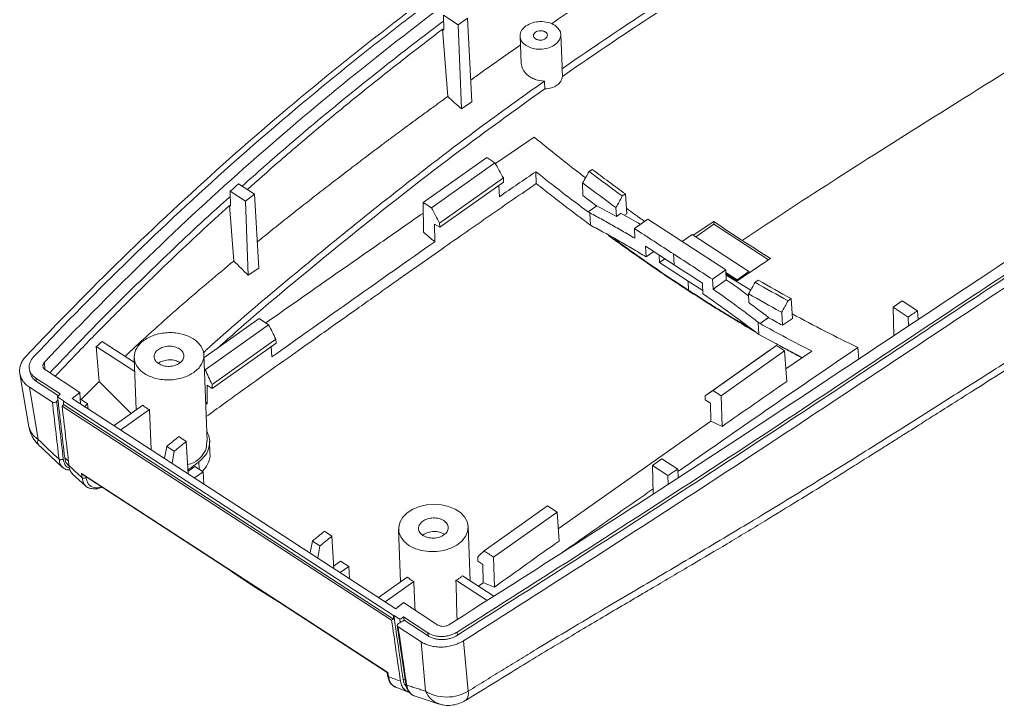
# Model space of a CAD drawing. Header units: inches. Extents: x 319 to 1827, y 1181 to 1488.
# Drawn here: x 653.4 to 706, y 1257.3 to 1294.3 of the extents above; entities that cross this region are included whole.
import ezdxf

# ---------------------------------------------------------------- set-up
doc = ezdxf.new("R2010")
doc.units = ezdxf.units.IN

msp = doc.modelspace()

# ---------------------------------------------------------------- linework, layer by layer
at = {"color": 7, "linetype": 'Continuous', "lineweight": 15}
for p, q in [((676.221, 1293.692), (676.204, 1294.5)), ((676.204, 1294.5), (677.009, 1293.976)), ((677.501, 1294.325), (677.009, 1293.976)), ((677.745, 1289.826), (677.501, 1294.325)), ((676.157, 1293.734), (676.221, 1293.692)), ((676.157, 1293.734), (676.437, 1290.109)), ((677.009, 1293.976), (677.178, 1289.446)), ((680.332, 1293.363), (680.387, 1291.905)), ((682.597, 1291.689), (682.531, 1293.445)), ((682.594, 1291.605), (682.584, 1291.688)), ((682.61, 1291.193), (682.594, 1291.605)), ((681.662, 1290.53), (681.646, 1290.942)), ((677.178, 1289.446), (677.745, 1289.826)), ((679.003, 1286.501), (681.089, 1287.926)), ((675.124, 1284.403), (678.545, 1286.827)), ((678.979, 1286.544), (678.545, 1286.827)), ((675.561, 1284.121), (678.979, 1286.544)), ((679.434, 1285.722), (676, 1283.288)), ((679.434, 1285.722), (679.446, 1285.504)), ((681.183, 1286.061), (681.207, 1285.421)), ((666.044, 1284.848), (665.181, 1285.409)), ((679.446, 1285.504), (676.005, 1283.065)), ((679.221, 1284.713), (679.193, 1285.325)), ((683.713, 1284.77), (683.699, 1285.453)), ((664.752, 1284.196), (664.734, 1285.006)), ((664.734, 1285.006), (665.554, 1284.473)), ((666.044, 1284.848), (665.554, 1284.473)), ((666.261, 1280.863), (666.044, 1284.848)), ((684.457, 1284.212), (683.713, 1284.77)), ((686.003, 1284.866), (685.835, 1284.751)), ((686.003, 1284.866), (686.079, 1283.798)), ((664.687, 1284.238), (664.752, 1284.196)), ((664.687, 1284.238), (664.92, 1281.244)), ((665.554, 1284.473), (665.702, 1280.485)), ((675.13, 1282.795), (675.124, 1284.403)), ((675.561, 1284.121), (675.124, 1284.403)), ((684.463, 1284.217), (684.003, 1283.891)), ((685.497, 1284.124), (685.523, 1283.639)), ((684.095, 1283.84), (684.003, 1283.891)), ((684.095, 1283.84), (684.125, 1283.179)), ((685.774, 1283.817), (685.523, 1283.639)), ((685.954, 1283.712), (686.079, 1283.798)), ((687.207, 1283.499), (686.495, 1282.994)), ((687.207, 1283.499), (691.405, 1280.769)), ((675.733, 1283.241), (675.744, 1282.289)), ((675.733, 1283.241), (676.005, 1283.065)), ((676.005, 1283.065), (676, 1283.288)), ((686.515, 1282.471), (686.495, 1282.994)), ((689.65, 1282.632), (690.758, 1283.377)), ((690.763, 1283.232), (689.789, 1282.542)), ((690.763, 1283.232), (690.758, 1283.377)), ((693.711, 1281.315), (690.763, 1283.232)), ((689.064, 1282.291), (689.595, 1282.668)), ((692.655, 1280.678), (689.595, 1282.668)), ((687.118, 1281.469), (687.091, 1282.041)), ((687.526, 1281.758), (687.118, 1281.469)), ((687.845, 1281.163), (687.826, 1281.563)), ((688.594, 1281.63), (688.621, 1281.046)), ((665.702, 1280.485), (666.261, 1280.863)), ((687.845, 1281.163), (688.13, 1281.366)), ((689.374, 1280.168), (687.845, 1281.163)), ((690.693, 1280.265), (691.405, 1280.769)), ((691.405, 1280.769), (691.434, 1280.241)), ((692.023, 1280.23), (691.413, 1280.627)), ((691.416, 1280.566), (692.025, 1280.179)), ((691.421, 1280.484), (692.75, 1279.683)), ((692.023, 1280.23), (692.655, 1280.678)), ((692.658, 1280.608), (692.655, 1280.678)), ((689.397, 1279.681), (689.374, 1280.168)), ((690.169, 1279.651), (689.374, 1280.168)), ((690.151, 1280.051), (690.177, 1279.479)), ((690.722, 1279.736), (690.693, 1280.265)), ((691.434, 1280.241), (690.722, 1279.736)), ((692.025, 1280.179), (692.023, 1280.23)), ((692.987, 1280.1), (693.155, 1280.215)), ((692.635, 1279.482), (692.645, 1279.008)), ((694.927, 1279.223), (694.76, 1279.108)), ((694.927, 1279.223), (695.004, 1278.155)), ((700.42, 1278.754), (700.912, 1279.103)), ((700.42, 1278.754), (700.452, 1277.223)), ((701.226, 1278.23), (700.42, 1278.754)), ((700.912, 1279.103), (701.734, 1278.568)), ((694.459, 1277.783), (694.421, 1278.481)), ((701.243, 1277.749), (701.226, 1278.23)), ((701.734, 1278.568), (701.76, 1278.093)), ((663.315, 1276.033), (666.294, 1278.145)), ((663.381, 1275.39), (666.799, 1277.813)), ((666.799, 1277.813), (666.294, 1278.145)), ((693.157, 1277.947), (693.188, 1277.286)), ((693.253, 1277.876), (693.157, 1277.947)), ((693.714, 1278.202), (693.253, 1277.875)), ((693.714, 1278.202), (693.714, 1278.192)), ((694.459, 1277.783), (695.004, 1278.155)), ((693.188, 1277.286), (695.528, 1276.043)), ((657.52, 1276.634), (657.666, 1274.762)), ((657.52, 1276.634), (659.591, 1275.287)), ((659.572, 1275.776), (657.827, 1276.911)), ((667.184, 1277.037), (663.75, 1274.603)), ((667.196, 1276.82), (663.754, 1274.38)), ((666.968, 1276.076), (666.942, 1276.64)), ((667.184, 1277.037), (667.196, 1276.82)), ((690.717, 1274.266), (694.135, 1276.689)), ((694.135, 1276.689), (694.571, 1276.407)), ((663.483, 1271.562), (663.31, 1276.186)), ((693.737, 1276.422), (690.303, 1273.987)), ((694.571, 1276.407), (691.151, 1273.982)), ((694.571, 1276.407), (694.689, 1274.753)), ((694.64, 1275.433), (696.044, 1276.398)), ((698.523, 1276.59), (698.567, 1275.97)), ((659.562, 1276.046), (659.668, 1273.221)), ((653.404, 1275.173), (653.887, 1272.311)), ((653.918, 1275.435), (653.947, 1275.259)), ((656.634, 1274.171), (654.779, 1275.377)), ((663.381, 1275.39), (663.338, 1275.418)), ((654.269, 1274.938), (655.58, 1274.086)), ((655.491, 1273.987), (654.298, 1274.762)), ((657.666, 1274.762), (656.704, 1273.788)), ((659.401, 1273.032), (657.666, 1274.762)), ((663.482, 1274.556), (663.754, 1274.38)), ((663.482, 1274.556), (663.494, 1273.578)), ((663.754, 1274.38), (663.75, 1274.603)), ((653.916, 1274.448), (655.156, 1273.642)), ((654.39, 1271.638), (653.916, 1274.448)), ((656.634, 1274.171), (656.228, 1273.839)), ((656.634, 1274.171), (656.678, 1273.546)), ((691.151, 1273.982), (690.717, 1274.266)), ((655.383, 1273.674), (655.455, 1273.754)), ((655.435, 1273.924), (655.759, 1273.713)), ((655.746, 1273.697), (673.516, 1262.142)), ((655.753, 1273.513), (655.746, 1273.697)), ((673.523, 1261.958), (655.753, 1273.513)), ((673.653, 1262.508), (656.228, 1273.839)), ((657.054, 1273.56), (656.659, 1273.817)), ((657.054, 1273.56), (656.899, 1273.403)), ((657.088, 1273.28), (657.054, 1273.56)), ((658.477, 1272.377), (660.022, 1273.472)), ((663.494, 1273.578), (663.404, 1273.659)), ((663.41, 1273.516), (663.494, 1273.578)), ((690.307, 1273.765), (690.303, 1273.987)), ((690.307, 1273.765), (690.578, 1273.588)), ((690.605, 1272.626), (690.578, 1273.588)), ((691.151, 1273.982), (691.212, 1272.338)), ((655.68, 1273.429), (673.417, 1261.895)), ((658.833, 1272.145), (660.378, 1273.241)), ((660.378, 1273.241), (660.48, 1271.074)), ((682.388, 1266.809), (690.605, 1272.626)), ((654.377, 1271.377), (655.674, 1270.147)), ((662.362, 1271.523), (661.955, 1271.788)), ((662.362, 1271.523), (662.457, 1269.789)), ((663.633, 1270.883), (663.616, 1271.547)), ((661.183, 1270.617), (661.308, 1271.262)), ((661.308, 1271.262), (661.717, 1270.996)), ((661.601, 1270.345), (661.717, 1270.996)), ((687.471, 1270.222), (687.961, 1270.597)), ((687.961, 1270.597), (688.824, 1270.036)), ((655.704, 1270.146), (655.687, 1270.161)), ((655.963, 1270.286), (656.057, 1270.2)), ((656.73, 1269.799), (673.212, 1259.081)), ((656.757, 1269.574), (656.73, 1269.799)), ((662.45, 1269.907), (662.827, 1270.174)), ((662.811, 1269.558), (663.272, 1269.885)), ((663.272, 1269.885), (662.827, 1270.174)), ((663.272, 1269.885), (663.307, 1269.236)), ((687.471, 1270.222), (687.502, 1268.691)), ((688.29, 1269.688), (687.471, 1270.222)), ((688.824, 1270.036), (688.85, 1269.569)), ((656.228, 1269.782), (656.942, 1269.136)), ((656.807, 1269.721), (673.18, 1259.075)), ((688.308, 1269.216), (688.29, 1269.688)), ((678.395, 1265.627), (681.814, 1268.051)), ((682.323, 1267.722), (678.9, 1265.296)), ((681.814, 1268.051), (682.323, 1267.722)), ((682.323, 1267.722), (682.434, 1266.161)), ((669.8, 1266.687), (670.207, 1266.422)), ((673.794, 1266.791), (673.9, 1263.967)), ((677.65, 1264.021), (677.541, 1266.932)), ((669.028, 1265.516), (669.153, 1266.16)), ((669.153, 1266.16), (669.562, 1265.895)), ((670.207, 1266.422), (670.302, 1264.688)), ((669.446, 1265.244), (669.562, 1265.895)), ((670.295, 1264.806), (670.672, 1265.073)), ((670.672, 1265.073), (671.117, 1264.784)), ((678.057, 1265.08), (678.053, 1265.303)), ((678.057, 1265.08), (678.327, 1264.903)), ((678.9, 1265.296), (678.96, 1263.678)), ((665.948, 1263.742), (664.798, 1264.525)), ((670.656, 1264.457), (671.117, 1264.784)), ((671.117, 1264.784), (671.153, 1264.134)), ((678.355, 1263.915), (678.327, 1264.903)), ((672.708, 1263.123), (674.254, 1264.218)), ((678.557, 1262.955), (676.883, 1264.043)), ((677.234, 1264.292), (678.927, 1263.191)), ((665.948, 1263.742), (667.088, 1263.036)), ((673.064, 1262.891), (674.61, 1263.987)), ((678.1, 1263.729), (678.355, 1263.915)), ((673.653, 1262.508), (674.059, 1262.84)), ((675.914, 1261.634), (674.059, 1262.84)), ((673.516, 1262.142), (673.523, 1261.958)), ((673.861, 1261.943), (673.536, 1262.154)), ((673.861, 1261.943), (673.886, 1261.77)), ((674.064, 1262.067), (675.375, 1261.214)), ((674.064, 1262.067), (674.089, 1261.887)), ((675.39, 1261.047), (674.089, 1261.893)), ((673.723, 1261.611), (674.177, 1258.472)), ((673.767, 1261.54), (675.007, 1260.733)), ((675.007, 1260.733), (675.25, 1258.073)), ((677.541, 1258.07), (677.291, 1260.79)), ((673.177, 1259.077), (673.199, 1258.922)), ((673.212, 1259.081), (673.244, 1258.854)), ((673.471, 1258.389), (673.497, 1258.365)), ((673.645, 1258.278), (674.334, 1258.019)), ((674.634, 1257.812), (675.976, 1257.376))]:
    msp.add_line(p, q, dxfattribs=at)
at = {"color": 8, "linetype": 'Continuous', "lineweight": 15}
for p, q in [((654.755, 1275.4), (654.733, 1275.799)), ((654.298, 1274.762), (654.269, 1274.938)), ((656.026, 1270.455), (655.82, 1270.645)), ((663.055, 1270.027), (663.043, 1270.427)), ((656.965, 1269.619), (656.968, 1269.588)), ((675.375, 1261.214), (675.39, 1261.047)), ((676.956, 1261.085), (676.941, 1261.252)), ((673.654, 1258.299), (673.52, 1258.365)), ((674.148, 1258.669), (674.034, 1258.709))]:
    msp.add_line(p, q, dxfattribs=at)
at = {"color": 7, "linetype": 'Continuous', "lineweight": 15, "flags": 128}
for points in [[(682.204, 1293.951), (682.393, 1293.785), (682.504, 1293.589), (682.529, 1293.377), (682.464, 1293.168), (682.316, 1292.978), (682.096, 1292.822), (681.823, 1292.713), (681.517, 1292.66), (681.205, 1292.668), (680.911, 1292.735), (680.659, 1292.856)], [(674.351, 1265.928), (674.095, 1266.137), (673.913, 1266.379), (673.812, 1266.643), (673.798, 1266.918), (673.872, 1267.191), (674.03, 1267.448), (674.264, 1267.677), (674.564, 1267.868), (674.915, 1268.013), (675.302, 1268.103), (675.706, 1268.135), (676.108, 1268.108), (676.489, 1268.023), (676.832, 1267.883), (677.12, 1267.695), (677.341, 1267.469), (677.483, 1267.214), (677.541, 1266.942), (677.511, 1266.667), (677.394, 1266.401), (677.197, 1266.156), (676.928, 1265.945), (676.601, 1265.776), (676.23, 1265.658), (675.832, 1265.596), (675.427, 1265.593), (675.033, 1265.65), (674.669, 1265.764), (674.351, 1265.928)]]:
    msp.add_lwpolyline(points, dxfattribs=at)
at = {"color": 7, "linetype": 'Continuous', "lineweight": 15}
for centre, radius, start, end in [((648.482, 1219.079), 73.394, 52.47411, 55.38192), ((646.739, 1217.034), 77.125, 52.47725, 53.47138), ((675.344, 1265.505), 1.687, 229.7394, 244.1937), ((676.995, 1257.949), 0.559, 320.3858, 12.5492)]:
    msp.add_arc(centre, radius, start, end, dxfattribs=at)
for centre, major_axis, ratio, start_param, end_param in [((691.201, 1241.041), (-32.496, 45.245), 0.503366, 5.43446, 5.46087), ((691.201, 1241.041), (-32.496, 45.245), 0.503366, 5.287466, 5.317809), ((700.34, 1034.977), (188.098, 285.441), 0.522805, 1.027657, 1.030373), ((674.948, 1286.044), (-4.6, 158.558), 0.008249, 4.559482, 4.572946), ((674.948, 1286.044), (-7.236, 158.493), 0.008557, 1.710025, 1.719918)]:
    msp.add_ellipse(centre, major_axis=major_axis, ratio=ratio, start_param=start_param, end_param=end_param, dxfattribs=at)
for points, knots in [([(653.73, 1276.11), (655.428, 1277.913), (657.16, 1279.677), (660.694, 1283.122), (662.497, 1284.805), (666.168, 1288.079), (668.038, 1289.672), (671.839, 1292.77), (673.771, 1294.276), (677.671, 1297.217), (679.639, 1298.652), (683.61, 1301.447), (685.612, 1302.806), (689.658, 1305.443), (691.7, 1306.722), (695.84, 1309.183), (697.938, 1310.365), (700.084, 1311.485)], [0, 0, 0, 0, 0.125, 0.125, 0.25, 0.25, 0.375, 0.375, 0.5, 0.5, 0.625, 0.625, 0.75, 0.75, 0.875, 0.875, 1, 1, 1, 1]), ([(700.565, 1311.475), (698.413, 1310.355), (696.311, 1309.173), (692.162, 1306.71), (690.115, 1305.429), (686.063, 1302.791), (684.058, 1301.431), (680.084, 1298.636), (678.114, 1297.201), (675.184, 1294.993), (674.212, 1294.248), (672.277, 1292.737), (671.316, 1291.971), (668.457, 1289.642), (666.584, 1288.048), (662.911, 1284.772), (661.11, 1283.092), (657.575, 1279.647), (655.841, 1277.883), (654.141, 1276.077)], [0, 0, 0, 0, 0.125, 0.125, 0.25, 0.25, 0.375, 0.375, 0.5, 0.5, 0.5625, 0.5625, 0.625, 0.625, 0.75, 0.75, 0.875, 0.875, 1, 1, 1, 1]), ([(654.733, 1275.799), (656.45, 1277.623), (658.204, 1279.407), (661.783, 1282.889), (663.607, 1284.589), (667.329, 1287.899), (669.229, 1289.507), (673.087, 1292.639), (675.046, 1294.161), (679.001, 1297.13), (680.996, 1298.577), (685.021, 1301.393), (687.052, 1302.763), (691.156, 1305.417), (693.228, 1306.703), (697.432, 1309.173), (699.565, 1310.357), (701.75, 1311.474)], [0, 0, 0, 0, 0.125, 0.125, 0.25, 0.25, 0.375, 0.375, 0.5, 0.5, 0.625, 0.625, 0.75, 0.75, 0.875, 0.875, 1, 1, 1, 1]), ([(699.365, 1302.166), (698.644, 1301.761), (697.926, 1301.35), (696.496, 1300.515), (695.784, 1300.091), (693.657, 1298.809), (692.248, 1297.942), (689.451, 1296.183), (688.064, 1295.289), (685.314, 1293.471), (683.95, 1292.547), (682.594, 1291.605)], [0, 0, 0, 0, 0.125, 0.125, 0.25, 0.25, 0.5, 0.5, 0.75, 0.75, 1, 1, 1, 1]), ([(699.381, 1301.751), (698.659, 1301.346), (697.941, 1300.935), (696.511, 1300.1), (695.799, 1299.677), (694.381, 1298.822), (693.675, 1298.391), (692.266, 1297.524), (691.564, 1297.088), (689.467, 1295.769), (688.081, 1294.877), (685.33, 1293.059), (683.966, 1292.135), (682.61, 1291.193)], [0, 0, 0, 0, 0.125, 0.125, 0.25, 0.25, 0.375, 0.375, 0.5, 0.5, 0.75, 0.75, 1, 1, 1, 1]), ([(688.847, 1298.556), (688.697, 1298.46), (688.381, 1298.257), (687.882, 1297.934), (687.332, 1297.576), (686.717, 1297.175), (686.025, 1296.721), (685.288, 1296.234), (684.603, 1295.778), (684.065, 1295.418), (683.514, 1295.047), (682.852, 1294.6), (682.306, 1294.228), (682.017, 1294.031)], [0, 0, 0, 0, 0.065051, 0.137578, 0.217583, 0.305069, 0.406344, 0.520649, 0.628629, 0.707663, 0.757739, 0.872048, 1, 1, 1, 1]), ([(715.564, 1296.92), (713.728, 1295.859), (709.794, 1293.503), (703.77, 1289.737), (697.857, 1286.015), (694.023, 1283.518), (692.289, 1282.359)], [0.5327089, 0.5327089, 0.5327089, 0.5327089, 0.6243493, 0.7287881, 0.8332269, 0.9196157, 0.9196157, 0.9196157, 0.9196157]), ([(676.495, 1261.649), (678.789, 1263.098), (681.061, 1264.545), (685.558, 1267.43), (687.784, 1268.869), (692.182, 1271.738), (694.352, 1273.171), (698.646, 1276.02), (700.769, 1277.435), (704.983, 1280.235), (707.075, 1281.619), (711.227, 1284.353), (713.287, 1285.704), (717.362, 1288.377), (719.379, 1289.699), (723.342, 1292.326), (725.288, 1293.631), (727.174, 1294.943)], [0, 0, 0, 0, 0.125, 0.125, 0.25, 0.25, 0.375, 0.375, 0.5, 0.5, 0.625, 0.625, 0.75, 0.75, 0.875, 0.875, 1, 1, 1, 1]), ([(676.211, 1294.176), (675.745, 1293.823), (674.08, 1292.564), (671.237, 1290.304), (668.083, 1287.697), (666.152, 1285.979), (665.372, 1285.285)], [0, 0, 0, 0, 0.125437, 0.448527, 0.777257, 1, 1, 1, 1]), ([(676.941, 1261.252), (679.21, 1262.687), (681.457, 1264.119), (685.908, 1266.974), (688.112, 1268.399), (692.463, 1271.238), (694.611, 1272.653), (698.856, 1275.469), (700.953, 1276.871), (705.122, 1279.642), (707.194, 1281.012), (711.306, 1283.721), (713.344, 1285.059), (717.381, 1287.707), (719.381, 1289.017), (723.313, 1291.617), (725.247, 1292.908), (727.125, 1294.205)], [0, 0, 0, 0, 0.125, 0.125, 0.25, 0.25, 0.375, 0.375, 0.5, 0.5, 0.625, 0.625, 0.75, 0.75, 0.875, 0.875, 1, 1, 1, 1]), ([(727.124, 1294.027), (725.245, 1292.731), (723.311, 1291.439), (719.377, 1288.838), (717.377, 1287.529), (713.341, 1284.881), (711.304, 1283.544), (707.196, 1280.838), (705.126, 1279.469), (701.999, 1277.39), (700.953, 1276.693), (698.85, 1275.292), (697.793, 1274.588), (694.607, 1272.474), (692.459, 1271.06), (688.112, 1268.224), (685.914, 1266.802), (681.47, 1263.951), (679.225, 1262.52), (676.956, 1261.085)], [0, 0, 0, 0, 0.125, 0.125, 0.25, 0.25, 0.375, 0.375, 0.5, 0.5, 0.5625, 0.5625, 0.625, 0.625, 0.75, 0.75, 0.875, 0.875, 1, 1, 1, 1]), ([(682.204, 1293.951), (682.101, 1294.018), (681.979, 1294.07), (681.712, 1294.138), (681.568, 1294.154), (681.28, 1294.147), (681.136, 1294.124), (680.871, 1294.042), (680.75, 1293.984), (680.548, 1293.841), (680.467, 1293.756), (680.359, 1293.572), (680.331, 1293.474), (680.333, 1293.278), (680.362, 1293.181), (680.474, 1293.003), (680.557, 1292.923), (680.659, 1292.856)], [0, 0, 0, 0, 0.125, 0.125, 0.25, 0.25, 0.375, 0.375, 0.5, 0.5, 0.625, 0.625, 0.75, 0.75, 0.875, 0.875, 1, 1, 1, 1]), ([(665.654, 1285.102), (666.199, 1285.585), (667.461, 1286.708), (669.47, 1288.415), (671.67, 1290.227), (673.896, 1292), (675.399, 1293.153), (676.157, 1293.734)], [0, 0, 0, 0, 0.160275, 0.371842, 0.580868, 0.788748, 1, 1, 1, 1]), ([(677.291, 1260.79), (679.557, 1262.223), (681.802, 1263.654), (686.247, 1266.507), (688.448, 1267.931), (692.794, 1270.766), (694.939, 1272.18), (699.18, 1274.993), (701.275, 1276.393), (705.439, 1279.161), (707.508, 1280.53), (711.616, 1283.236), (713.652, 1284.573), (717.685, 1287.219), (719.683, 1288.527), (723.612, 1291.124), (725.545, 1292.414), (727.423, 1293.708)], [0, 0, 0, 0, 0.125, 0.125, 0.25, 0.25, 0.375, 0.375, 0.5, 0.5, 0.625, 0.625, 0.75, 0.75, 0.875, 0.875, 1, 1, 1, 1]), ([(681.168, 1293.217), (681.16, 1293.222), (681.144, 1293.234), (681.122, 1293.252), (681.104, 1293.272), (681.082, 1293.302), (681.062, 1293.342), (681.051, 1293.411), (681.076, 1293.496), (681.158, 1293.581), (681.28, 1293.641), (681.404, 1293.661), (681.506, 1293.657), (681.577, 1293.643), (681.642, 1293.621), (681.677, 1293.6), (681.695, 1293.59)], [0, 0, 0, 0, 0.030197, 0.060153, 0.090136, 0.120416, 0.185452, 0.250716, 0.380323, 0.500065, 0.619806, 0.749413, 0.814449, 0.879713, 0.939801, 1, 1, 1, 1]), ([(681.695, 1293.59), (681.703, 1293.584), (681.719, 1293.573), (681.741, 1293.555), (681.759, 1293.535), (681.781, 1293.505), (681.801, 1293.465), (681.812, 1293.396), (681.787, 1293.311), (681.705, 1293.226), (681.583, 1293.166), (681.459, 1293.146), (681.357, 1293.15), (681.286, 1293.164), (681.221, 1293.186), (681.186, 1293.207), (681.168, 1293.217)], [0, 0, 0, 0, 0.030197, 0.060153, 0.090136, 0.120416, 0.185452, 0.250716, 0.380323, 0.500065, 0.619806, 0.749413, 0.814449, 0.879713, 0.939801, 1, 1, 1, 1]), ([(680.35, 1292.882), (680.345, 1292.879), (680, 1292.64), (679.291, 1292.143), (678.406, 1291.52), (677.863, 1291.131), (677.681, 1291.001)], [0, 0, 0, 0, 0.005472, 0.386436, 0.795274, 1, 1, 1, 1]), ([(680.718, 1291.283), (680.624, 1291.38), (680.441, 1291.571), (680.407, 1291.796), (680.39, 1291.905)], [0, 0, 0, 0, 0.513887, 1, 1, 1, 1]), ([(681.646, 1290.942), (680.453, 1290.09), (678.067, 1288.384), (674.457, 1285.622), (670.797, 1282.714), (667.102, 1279.639), (664.594, 1277.519), (663.338, 1276.359), (663.269, 1276.296)], [0, 0, 0, 0, 0.1872837, 0.3746487, 0.5790589, 0.7834705, 0.9882083, 1, 1, 1, 1]), ([(680.718, 1291.283), (680.779, 1291.23), (680.845, 1291.183), (680.988, 1291.1), (681.065, 1291.063), (681.304, 1290.975), (681.476, 1290.943), (681.646, 1290.942)], [0, 0, 0, 0, 0.25, 0.25, 0.5, 0.5, 1, 1, 1, 1]), ([(682.61, 1291.193), (682.601, 1291.099), (682.571, 1291.01), (682.47, 1290.846), (682.401, 1290.774), (682.228, 1290.654), (682.128, 1290.608), (681.905, 1290.545), (681.786, 1290.529), (681.662, 1290.53)], [0, 0, 0, 0, 0.25, 0.25, 0.5, 0.5, 0.75, 0.75, 1, 1, 1, 1]), ([(681.662, 1290.53), (679.772, 1289.166), (675.99, 1286.438), (670.507, 1282.045), (666.539, 1278.773), (664.423, 1276.885), (664.058, 1276.559)], [0, 0, 0, 0, 0.31116, 0.62262, 0.934834, 1, 1, 1, 1]), ([(676.437, 1290.109), (676.334, 1290.034), (676.089, 1289.857), (675.661, 1289.546), (675.155, 1289.177), (674.639, 1288.798), (674.178, 1288.458), (673.753, 1288.143), (673.321, 1287.822), (672.705, 1287.361), (671.956, 1286.797), (671.066, 1286.119), (670.08, 1285.361), (668.985, 1284.509), (667.789, 1283.566), (666.86, 1282.825), (666.322, 1282.387), (666.184, 1282.275)], [0, 0, 0, 0, 0.029391, 0.070208, 0.122447, 0.174524, 0.218489, 0.255284, 0.297153, 0.34341, 0.433589, 0.514646, 0.603323, 0.722483, 0.837659, 0.958534, 1, 1, 1, 1]), ([(727.384, 1289.365), (727.22, 1289.256), (726.89, 1289.036), (726.388, 1288.702), (725.875, 1288.36), (725.352, 1288.013), (724.819, 1287.658), (724.275, 1287.297), (723.439, 1286.741), (722.124, 1285.87), (720.649, 1284.894), (718.937, 1283.768), (717.414, 1282.773), (715.731, 1281.681), (713.457, 1280.215), (710.5, 1278.328), (707.035, 1276.13), (703.84, 1274.105), (700.83, 1272.195), (698.326, 1270.618), (696.309, 1269.363), (694.671, 1268.354), (693.043, 1267.364), (691.434, 1266.397), (689.873, 1265.468), (688.223, 1264.494), (686.548, 1263.507), (684.807, 1262.479), (683.065, 1261.441), (681.58, 1260.548), (680.401, 1259.832), (679.459, 1259.256), (678.505, 1258.669), (677.863, 1258.271), (677.541, 1258.07)], [0, 0, 0, 0, 0.010976, 0.022123, 0.03344, 0.044927, 0.056583, 0.06841, 0.080406, 0.110969, 0.153224, 0.174556, 0.219457, 0.249023, 0.279848, 0.36101, 0.4316, 0.491626, 0.554866, 0.612921, 0.641227, 0.674356, 0.709398, 0.736469, 0.767925, 0.799604, 0.83129, 0.863558, 0.898434, 0.929567, 0.946888, 0.964401, 0.982105, 1, 1, 1, 1]), ([(677.394, 1257.569), (678.33, 1258.149), (680.148, 1259.274), (682.764, 1260.851), (685.197, 1262.298), (687.45, 1263.626), (689.525, 1264.849), (691.527, 1266.039), (693.436, 1267.191), (695.233, 1268.291), (696.805, 1269.264), (698.07, 1270.054), (699.062, 1270.677), (699.815, 1271.152), (700.445, 1271.55), (700.953, 1271.871), (701.362, 1272.13), (701.879, 1272.457), (702.619, 1272.927), (703.669, 1273.592), (704.978, 1274.422), (706.54, 1275.413), (708.352, 1276.561), (710.014, 1277.617), (711.398, 1278.498), (712.373, 1279.12), (713.153, 1279.62), (713.712, 1279.978), (714.102, 1280.229), (714.449, 1280.452), (714.909, 1280.749), (715.562, 1281.17), (716.411, 1281.72), (717.455, 1282.399), (718.693, 1283.208), (720.119, 1284.145), (721.728, 1285.208), (723.511, 1286.389), (725.342, 1287.604), (726.55, 1288.407), (727.126, 1288.79)], [0, 0, 0, 0, 0.051921, 0.100827, 0.146719, 0.189598, 0.229467, 0.266322, 0.305851, 0.341133, 0.372171, 0.398964, 0.416436, 0.431473, 0.444076, 0.454246, 0.461983, 0.468676, 0.485406, 0.506662, 0.532209, 0.56489, 0.601781, 0.642884, 0.66695, 0.687057, 0.703166, 0.715275, 0.721786, 0.727436, 0.736869, 0.750441, 0.768153, 0.790002, 0.815988, 0.84611, 0.880364, 0.918745, 0.961256, 1, 1, 1, 1]), ([(681.089, 1287.926), (681.685, 1287.439), (682.606, 1286.688), (683.532, 1285.982), (683.858, 1285.733)], [0, 0, 0, 0, 0.647631, 1, 1, 1, 1]), ([(684.218, 1286.186), (684.367, 1286.074), (684.664, 1285.849), (685.111, 1285.518), (685.557, 1285.189), (685.855, 1284.973), (686.003, 1284.866)], [0, 0, 0, 0, 0.250085, 0.500116, 0.750089, 1, 1, 1, 1]), ([(663.434, 1272.864), (663.75, 1273.093), (664.633, 1273.736), (666.097, 1274.788), (667.771, 1275.984), (669.202, 1277.002), (670.408, 1277.857), (671.404, 1278.563), (672.354, 1279.236), (673.198, 1279.834), (673.962, 1280.374), (674.925, 1281.053), (676.078, 1281.864), (677.42, 1282.804), (678.706, 1283.699), (679.965, 1284.569), (680.798, 1285.14), (681.207, 1285.421)], [0, 0, 0, 0, 0.053342, 0.149265, 0.247118, 0.335942, 0.390909, 0.450601, 0.504113, 0.551296, 0.593044, 0.633066, 0.713914, 0.787612, 0.859568, 0.930876, 1, 1, 1, 1]), ([(681.207, 1285.421), (681.346, 1285.31), (681.623, 1285.09), (682.04, 1284.763), (682.456, 1284.44), (682.873, 1284.12), (683.29, 1283.803), (683.708, 1283.489), (683.986, 1283.282), (684.125, 1283.179)], [0, 0, 0, 0, 0.142927, 0.285815, 0.428673, 0.571512, 0.714339, 0.857165, 1, 1, 1, 1]), ([(685.497, 1284.124), (684.924, 1284.537), (684.325, 1284.98), (683.726, 1285.433), (683.699, 1285.453)], [0.47631565, 0.47631565, 0.47631565, 0.47631565, 0.5, 0.50112402, 0.50112402, 0.50112402, 0.50112402]), ([(664.74, 1284.728), (664.624, 1284.626), (663.385, 1283.537), (661.099, 1281.368), (657.963, 1278.313), (655.969, 1276.225), (655.014, 1275.224)], [0, 0, 0, 0, 0.034301, 0.364929, 0.695646, 1, 1, 1, 1]), ([(655.301, 1275.037), (655.768, 1275.529), (656.767, 1276.581), (658.322, 1278.164), (659.94, 1279.771), (661.539, 1281.316), (663.113, 1282.801), (664.164, 1283.761), (664.687, 1284.238)], [0, 0, 0, 0, 0.154342, 0.330147, 0.505564, 0.674567, 0.837932, 1, 1, 1, 1]), ([(686.059, 1284.09), (686.202, 1283.984), (686.531, 1283.74), (686.861, 1283.513), (687.046, 1283.385)], [0, 0, 0, 0, 0.436872, 1, 1, 1, 1]), ([(666.648, 1277.912), (667.135, 1278.255), (669.189, 1279.701), (672.015, 1281.673), (674.354, 1283.296), (675.126, 1283.832)], [0, 0, 0, 0, 0.172385, 0.726892, 1, 1, 1, 1]), ([(686.515, 1282.471), (686.399, 1282.54), (686.168, 1282.677), (685.822, 1282.879), (685.476, 1283.078), (685.13, 1283.273), (684.785, 1283.466), (684.439, 1283.655), (684.21, 1283.778), (684.095, 1283.84)], [0, 0, 0, 0, 0.142747, 0.285531, 0.428353, 0.571211, 0.714105, 0.857035, 1, 1, 1, 1]), ([(684.125, 1283.179), (684.25, 1283.112), (684.498, 1282.98), (684.871, 1282.775), (685.245, 1282.567), (685.619, 1282.355), (685.993, 1282.14), (686.368, 1281.92), (686.742, 1281.697), (686.993, 1281.545), (687.118, 1281.469)], [0, 0, 0, 0, 0.12511, 0.250188, 0.375235, 0.500251, 0.625235, 0.750188, 0.87511, 1, 1, 1, 1]), ([(675.13, 1282.795), (675.232, 1282.71), (675.437, 1282.54), (675.642, 1282.373), (675.744, 1282.289)], [0, 0, 0, 0, 0.500094, 1, 1, 1, 1]), ([(685.101, 1282.621), (685.195, 1282.552), (685.589, 1282.259), (686.261, 1281.78), (686.957, 1281.29), (687.523, 1280.899), (688.034, 1280.55), (688.685, 1280.113), (689.166, 1279.798), (689.424, 1279.629)], [0, 0, 0, 0, 0.06515, 0.273758, 0.466249, 0.548318, 0.666203, 0.820389, 1, 1, 1, 1]), ([(666.968, 1276.076), (668.431, 1277.12), (669.893, 1278.156), (672.819, 1280.227), (674.281, 1281.261), (675.744, 1282.289)], [0, 0, 0, 0, 0.5, 0.5, 1, 1, 1, 1]), ([(664.92, 1281.244), (664.474, 1280.874), (663.559, 1280.115), (662.197, 1278.947), (660.825, 1277.731), (659.783, 1276.787), (659.201, 1276.23), (659.068, 1276.104)], [0, 0, 0, 0, 0.2244732, 0.4602429, 0.6933763, 0.9303714, 1, 1, 1, 1]), ([(692.658, 1280.608), (692.553, 1280.537), (692.342, 1280.394), (692.131, 1280.251), (692.025, 1280.179)], [0, 0, 0, 0, 0.49844, 1, 1, 1, 1]), ([(689.424, 1279.629), (689.716, 1279.44), (690.222, 1279.114), (690.876, 1278.704), (691.383, 1278.392), (692.055, 1277.982), (692.577, 1277.676), (692.957, 1277.455)], [0, 0, 0, 0, 0.247092, 0.428973, 0.555184, 0.677108, 1, 1, 1, 1]), ([(693.157, 1277.947), (693.041, 1278.035), (692.81, 1278.212), (692.462, 1278.474), (692.114, 1278.732), (691.766, 1278.988), (691.418, 1279.24), (691.07, 1279.49), (690.838, 1279.654), (690.722, 1279.736)], [0, 0, 0, 0, 0.142965, 0.285895, 0.428789, 0.571647, 0.714469, 0.857253, 1, 1, 1, 1]), ([(694.421, 1278.481), (694.394, 1278.496), (693.8, 1278.819), (693.205, 1279.153), (692.635, 1279.482)], [0.47631565, 0.47631565, 0.47631565, 0.47631565, 0.47743967, 0.50112402, 0.50112402, 0.50112402, 0.50112402]), ([(694.986, 1278.402), (695.572, 1278.086), (696.756, 1277.446), (697.93, 1276.877), (698.523, 1276.59)], [0, 0, 0, 0, 0.494888, 1, 1, 1, 1]), ([(693.714, 1278.192), (693.838, 1278.123), (694.087, 1277.985), (694.335, 1277.85), (694.459, 1277.783)], [0, 0, 0, 0, 0.499988, 1, 1, 1, 1]), ([(662.752, 1277.048), (662.578, 1277.162), (662.369, 1277.251), (661.914, 1277.368), (661.669, 1277.395), (661.178, 1277.383), (660.933, 1277.343), (660.481, 1277.205), (660.274, 1277.105), (659.929, 1276.861), (659.792, 1276.716), (659.607, 1276.403), (659.56, 1276.236), (659.563, 1275.902), (659.614, 1275.737), (659.805, 1275.433), (659.945, 1275.296), (660.12, 1275.182)], [0, 0, 0, 0, 0.125, 0.125, 0.25, 0.25, 0.375, 0.375, 0.5, 0.5, 0.625, 0.625, 0.75, 0.75, 0.875, 0.875, 1, 1, 1, 1]), ([(660.12, 1275.182), (660.294, 1275.069), (660.503, 1274.979), (660.958, 1274.863), (661.203, 1274.836), (661.694, 1274.848), (661.939, 1274.887), (662.391, 1275.026), (662.598, 1275.126), (662.942, 1275.37), (663.08, 1275.515), (663.265, 1275.827), (663.312, 1275.995), (663.309, 1276.328), (663.258, 1276.494), (663.067, 1276.797), (662.927, 1276.935), (662.752, 1277.048)], [0, 0, 0, 0, 0.125, 0.125, 0.25, 0.25, 0.375, 0.375, 0.5, 0.5, 0.625, 0.625, 0.75, 0.75, 0.875, 0.875, 1, 1, 1, 1]), ([(660.874, 1275.717), (660.8, 1275.766), (660.74, 1275.824), (660.658, 1275.954), (660.637, 1276.024), (660.636, 1276.167), (660.656, 1276.238), (660.734, 1276.372), (660.793, 1276.433), (660.94, 1276.538), (661.029, 1276.58), (661.221, 1276.639), (661.326, 1276.656), (661.535, 1276.661), (661.64, 1276.65), (661.834, 1276.6), (661.923, 1276.562), (661.998, 1276.513)], [0, 0, 0, 0, 0.125, 0.125, 0.25, 0.25, 0.375, 0.375, 0.5, 0.5, 0.625, 0.625, 0.75, 0.75, 0.875, 0.875, 1, 1, 1, 1]), ([(694.024, 1276.842), (694.048, 1276.828), (694.344, 1276.66), (694.755, 1276.436), (695.226, 1276.18), (695.425, 1276.074), (695.509, 1276.03)], [0, 0, 0, 0, 0.047964, 0.596794, 0.830799, 1, 1, 1, 1]), ([(653.73, 1276.11), (653.668, 1276.044), (653.614, 1275.975), (653.523, 1275.833), (653.486, 1275.758), (653.429, 1275.607), (653.409, 1275.531), (653.389, 1275.378), (653.388, 1275.301), (653.405, 1275.149), (653.423, 1275.075), (653.476, 1274.932), (653.512, 1274.861), (653.601, 1274.729), (653.653, 1274.667), (653.773, 1274.551), (653.841, 1274.497), (653.916, 1274.448)], [0, 0, 0, 0, 0.125, 0.125, 0.25, 0.25, 0.375, 0.375, 0.5, 0.5, 0.625, 0.625, 0.75, 0.75, 0.875, 0.875, 1, 1, 1, 1]), ([(661.998, 1276.513), (662.072, 1276.465), (662.132, 1276.406), (662.213, 1276.277), (662.235, 1276.206), (662.236, 1276.064), (662.216, 1275.992), (662.137, 1275.859), (662.079, 1275.797), (661.932, 1275.693), (661.843, 1275.651), (661.65, 1275.591), (661.546, 1275.575), (661.337, 1275.569), (661.232, 1275.581), (661.038, 1275.631), (660.949, 1275.669), (660.874, 1275.717)], [0, 0, 0, 0, 0.125, 0.125, 0.25, 0.25, 0.375, 0.375, 0.5, 0.5, 0.625, 0.625, 0.75, 0.75, 0.875, 0.875, 1, 1, 1, 1]), ([(698.523, 1276.59), (696.955, 1275.522), (693.82, 1273.387), (690.59, 1271.13), (688.927, 1269.969), (688.831, 1269.902)], [0, 0, 0, 0, 0.4851829, 0.970353, 1, 1, 1, 1]), ([(654.141, 1276.077), (654.056, 1275.986), (653.993, 1275.888), (653.934, 1275.732), (653.921, 1275.68), (653.907, 1275.576), (653.907, 1275.523), (653.918, 1275.419), (653.931, 1275.368), (653.967, 1275.27), (653.992, 1275.222), (654.052, 1275.131), (654.088, 1275.088), (654.17, 1275.009), (654.217, 1274.972), (654.269, 1274.938)], [0, 0, 0, 0, 0.25, 0.25, 0.375, 0.375, 0.5, 0.5, 0.625, 0.625, 0.75, 0.75, 0.875, 0.875, 1, 1, 1, 1]), ([(654.779, 1275.377), (654.769, 1275.384), (654.751, 1275.396), (654.728, 1275.417), (654.706, 1275.44), (654.682, 1275.473), (654.659, 1275.517), (654.645, 1275.574), (654.646, 1275.633), (654.662, 1275.691), (654.689, 1275.748), (654.718, 1275.782), (654.733, 1275.799)], [0, 0, 0, 0, 0.061617, 0.122904, 0.184363, 0.246491, 0.373877, 0.49849, 0.623087, 0.751393, 0.875839, 1, 1, 1, 1]), ([(660.868, 1275.724), (660.876, 1275.733), (660.94, 1275.804), (661.15, 1275.886), (661.455, 1275.939), (661.777, 1275.907), (661.942, 1275.822), (662.025, 1275.78)], [0, 0, 0, 0, 0.037387, 0.27804, 0.518694, 0.759347, 1, 1, 1, 1]), ([(654.298, 1274.762), (654.21, 1274.832), (654.032, 1274.971), (653.976, 1275.163), (653.947, 1275.259)], [0, 0, 0, 0, 0.500368, 1, 1, 1, 1]), ([(655.383, 1273.674), (655.359, 1273.646), (655.318, 1273.625), (655.232, 1273.613), (655.187, 1273.621), (655.156, 1273.642)], [0, 0, 0, 0, 0.5, 0.5, 1, 1, 1, 1]), ([(655.68, 1273.429), (655.741, 1272.902), (655.864, 1271.831), (655.99, 1270.758), (656.054, 1270.214)], [0, 0, 0, 0, 0.492348, 1, 1, 1, 1]), ([(690.605, 1272.626), (690.707, 1272.577), (690.909, 1272.48), (691.111, 1272.385), (691.212, 1272.338)], [0, 0, 0, 0, 0.499906, 1, 1, 1, 1]), ([(653.879, 1272.356), (653.905, 1272.235), (653.941, 1272.064), (654.045, 1271.825), (654.162, 1271.627), (654.285, 1271.462), (654.374, 1271.384), (654.395, 1271.366)], [0, 0, 0, 0, 0.324161, 0.460189, 0.687554, 0.928939, 1, 1, 1, 1]), ([(663.043, 1270.427), (663.171, 1270.542), (663.441, 1270.784), (663.625, 1271.27), (663.641, 1271.725), (663.509, 1271.983), (663.464, 1272.071)], [0, 0, 0, 0, 0.261261, 0.553267, 0.848841, 1, 1, 1, 1]), ([(663.464, 1271.563), (663.464, 1271.428), (663.463, 1271.123), (663.203, 1270.708), (662.842, 1270.393), (662.541, 1270.301), (662.431, 1270.268)], [0, 0, 0, 0, 0.238016, 0.536987, 0.830829, 1, 1, 1, 1]), ([(663.217, 1269.921), (663.249, 1269.949), (663.366, 1270.052), (663.547, 1270.36), (663.688, 1270.671), (663.632, 1270.88), (663.631, 1270.883)], [0, 0, 0, 0, 0.110842, 0.404668, 0.992043, 1, 1, 1, 1]), ([(655.516, 1270.566), (655.529, 1270.557), (655.547, 1270.549), (655.587, 1270.54), (655.611, 1270.539), (655.656, 1270.544), (655.678, 1270.551), (655.715, 1270.569), (655.73, 1270.581), (655.741, 1270.593)], [0, 0, 0, 0, 0.25, 0.25, 0.5, 0.5, 0.75, 0.75, 1, 1, 1, 1]), ([(655.975, 1270.3), (655.958, 1270.309), (655.864, 1270.361), (655.84, 1270.517), (655.82, 1270.645)], [0, 0, 0, 0, 0.184579, 1, 1, 1, 1]), ([(662.446, 1269.982), (662.484, 1270.01), (662.683, 1270.159), (662.882, 1270.307), (663.043, 1270.427)], [0, 0, 0, 0, 0.188998, 1, 1, 1, 1]), ([(655.7, 1270.134), (655.738, 1270.101), (655.842, 1270.013), (655.987, 1269.971), (656.095, 1270.004), (656.105, 1270.007)], [0, 0, 0, 0, 0.348789, 0.940323, 1, 1, 1, 1]), ([(656.054, 1270.214), (656.171, 1270.107), (656.405, 1269.892), (656.64, 1269.68), (656.757, 1269.574)], [0, 0, 0, 0, 0.500048, 1, 1, 1, 1]), ([(656.054, 1270.214), (656.07, 1270.118), (656.101, 1269.937), (656.189, 1269.834), (656.231, 1269.785)], [0, 0, 0, 0, 0.528541, 1, 1, 1, 1]), ([(656.808, 1269.723), (656.801, 1269.727), (656.77, 1269.744), (656.748, 1269.775), (656.73, 1269.799)], [0, 0, 0, 0, 0.212756, 1, 1, 1, 1]), ([(656.757, 1269.574), (656.772, 1269.565), (656.79, 1269.558), (656.825, 1269.55), (656.842, 1269.548), (656.878, 1269.55), (656.897, 1269.553), (656.935, 1269.566), (656.954, 1269.576), (656.968, 1269.588)], [0, 0, 0, 0, 0.25, 0.25, 0.5, 0.5, 0.75, 0.75, 1, 1, 1, 1]), ([(656.876, 1269.208), (656.943, 1269.127), (657.022, 1269.032), (657.144, 1269.014), (657.161, 1269.012)], [0, 0, 0, 0, 0.859338, 1, 1, 1, 1]), ([(657.161, 1269.012), (657.245, 1268.99), (657.428, 1268.944), (657.665, 1268.982), (657.8, 1269.061), (657.812, 1269.068)], [0, 0, 0, 0, 0.434423, 0.950857, 1, 1, 1, 1]), ([(687.497, 1268.969), (686.658, 1268.384), (685.019, 1267.241), (683.38, 1266.086), (682.58, 1265.521)], [0, 0, 0, 0, 0.511757, 1, 1, 1, 1]), ([(675.106, 1266.463), (675.092, 1266.473), (675.064, 1266.492), (675.026, 1266.523), (674.992, 1266.556), (674.961, 1266.591), (674.92, 1266.648), (674.88, 1266.731), (674.862, 1266.841), (674.878, 1266.953), (674.94, 1267.09), (675.084, 1267.241), (675.299, 1267.345), (675.499, 1267.393), (675.662, 1267.408), (675.825, 1267.401), (675.962, 1267.375), (676.071, 1267.34), (676.155, 1267.304), (676.204, 1267.275), (676.229, 1267.26)], [0, 0, 0, 0, 0.024172, 0.048145, 0.072058, 0.096048, 0.120253, 0.185252, 0.250358, 0.315357, 0.380462, 0.500024, 0.619586, 0.684585, 0.749691, 0.81469, 0.879795, 0.919948, 0.959802, 1, 1, 1, 1]), ([(676.229, 1267.26), (676.243, 1267.25), (676.271, 1267.231), (676.309, 1267.2), (676.343, 1267.167), (676.373, 1267.132), (676.415, 1267.075), (676.455, 1266.992), (676.473, 1266.881), (676.457, 1266.77), (676.395, 1266.632), (676.251, 1266.482), (676.036, 1266.378), (675.836, 1266.33), (675.673, 1266.314), (675.509, 1266.321), (675.373, 1266.348), (675.264, 1266.382), (675.18, 1266.418), (675.131, 1266.448), (675.106, 1266.463)], [0, 0, 0, 0, 0.024172, 0.048145, 0.072058, 0.096048, 0.120253, 0.185252, 0.250358, 0.315357, 0.380462, 0.500024, 0.619586, 0.684585, 0.749691, 0.81469, 0.879795, 0.919948, 0.959802, 1, 1, 1, 1]), ([(676.257, 1266.526), (676.174, 1266.568), (676.008, 1266.653), (675.687, 1266.685), (675.383, 1266.632), (675.178, 1266.555), (675.118, 1266.49), (675.115, 1266.486)], [0, 0, 0, 0, 0.2460164, 0.4920328, 0.7380491, 0.9840655, 1, 1, 1, 1]), ([(677.234, 1264.292), (677.214, 1264.274), (677.172, 1264.237), (677.106, 1264.185), (677.035, 1264.135), (676.962, 1264.087), (676.909, 1264.058), (676.883, 1264.043)], [0, 0, 0, 0, 0.200576, 0.400288, 0.599712, 0.799424, 1, 1, 1, 1]), ([(678.355, 1263.915), (678.456, 1263.875), (678.658, 1263.794), (678.859, 1263.716), (678.96, 1263.678)], [0, 0, 0, 0, 0.4999932, 1, 1, 1, 1]), ([(673.895, 1258.613), (673.814, 1259.168), (673.656, 1260.262), (673.496, 1261.356), (673.417, 1261.895)], [0, 0, 0, 0, 0.507652, 1, 1, 1, 1]), ([(673.536, 1262.154), (673.618, 1261.589), (673.785, 1260.44), (673.95, 1259.293), (674.034, 1258.709)], [0, 0, 0, 0, 0.491542, 1, 1, 1, 1]), ([(673.767, 1261.54), (673.736, 1261.56), (673.72, 1261.591), (673.726, 1261.655), (673.749, 1261.687), (673.785, 1261.709)], [0, 0, 0, 0, 0.5, 0.5, 1, 1, 1, 1]), ([(673.767, 1261.54), (673.842, 1261.024), (673.995, 1259.978), (674.145, 1258.933), (674.222, 1258.403)], [0, 0, 0, 0, 0.492357, 1, 1, 1, 1]), ([(676.495, 1261.649), (676.452, 1261.622), (676.405, 1261.601), (676.304, 1261.571), (676.251, 1261.563), (676.092, 1261.559), (675.991, 1261.584), (675.914, 1261.634)], [0, 0, 0, 0, 0.25, 0.25, 0.5, 0.5, 1, 1, 1, 1]), ([(675.375, 1261.214), (675.477, 1261.147), (675.596, 1261.097), (675.792, 1261.046), (675.86, 1261.034), (675.998, 1261.019), (676.069, 1261.016), (676.212, 1261.019), (676.283, 1261.025), (676.424, 1261.047), (676.494, 1261.063), (676.631, 1261.103), (676.696, 1261.127), (676.823, 1261.184), (676.884, 1261.216), (676.941, 1261.252)], [0, 0, 0, 0, 0.25, 0.25, 0.375, 0.375, 0.5, 0.5, 0.625, 0.625, 0.75, 0.75, 0.875, 0.875, 1, 1, 1, 1]), ([(676.956, 1261.085), (676.842, 1261.013), (676.715, 1260.957), (676.51, 1260.896), (676.44, 1260.881), (676.299, 1260.859), (676.227, 1260.852), (676.084, 1260.849), (676.014, 1260.852), (675.876, 1260.867), (675.808, 1260.879), (675.677, 1260.913), (675.615, 1260.934), (675.497, 1260.984), (675.441, 1261.014), (675.39, 1261.047)], [0, 0, 0, 0, 0.25, 0.25, 0.375, 0.375, 0.5, 0.5, 0.625, 0.625, 0.75, 0.75, 0.875, 0.875, 1, 1, 1, 1]), ([(675.007, 1260.733), (675.082, 1260.685), (675.163, 1260.642), (675.334, 1260.569), (675.425, 1260.537), (675.617, 1260.488), (675.715, 1260.471), (675.916, 1260.449), (676.02, 1260.444), (676.228, 1260.449), (676.331, 1260.459), (676.537, 1260.491), (676.64, 1260.514), (676.839, 1260.572), (676.935, 1260.607), (677.119, 1260.69), (677.208, 1260.737), (677.291, 1260.79)], [0, 0, 0, 0, 0.125, 0.125, 0.25, 0.25, 0.375, 0.375, 0.5, 0.5, 0.625, 0.625, 0.75, 0.75, 0.875, 0.875, 1, 1, 1, 1]), ([(673.212, 1259.081), (673.2, 1259.077), (673.181, 1259.071), (673.178, 1259.077), (673.177, 1259.08)], [0, 0, 0, 0, 0.601876, 1, 1, 1, 1]), ([(673.2, 1258.915), (673.217, 1258.834), (673.252, 1258.672), (673.341, 1258.501), (673.422, 1258.432), (673.449, 1258.409)], [0, 0, 0, 0, 0.397277, 0.798467, 1, 1, 1, 1]), ([(673.244, 1258.854), (673.352, 1258.813), (673.57, 1258.73), (673.786, 1258.652), (673.895, 1258.613)], [0, 0, 0, 0, 0.499952, 1, 1, 1, 1]), ([(673.52, 1258.365), (673.499, 1258.374), (673.412, 1258.411), (673.314, 1258.58), (673.268, 1258.759), (673.244, 1258.854)], [0, 0, 0, 0, 0.128426, 0.537373, 1, 1, 1, 1]), ([(673.497, 1258.365), (673.507, 1258.355), (673.569, 1258.295), (673.654, 1258.271), (673.726, 1258.251)], [0, 0, 0, 0, 0.165407, 1, 1, 1, 1]), ([(674.332, 1258.017), (674.266, 1258.049), (674.121, 1258.122), (673.963, 1258.322), (673.917, 1258.516), (673.895, 1258.613)], [0, 0, 0, 0, 0.293635, 0.646058, 1, 1, 1, 1]), ([(674.034, 1258.709), (674.058, 1258.577), (674.085, 1258.426), (674.195, 1258.361), (674.208, 1258.353)], [0, 0, 0, 0, 0.877762, 1, 1, 1, 1]), ([(674.178, 1258.465), (674.195, 1258.382), (674.23, 1258.217), (674.355, 1258.018), (674.48, 1257.889), (674.576, 1257.849), (674.601, 1257.839)], [0, 0, 0, 0, 0.296032, 0.59408, 0.893037, 1, 1, 1, 1]), ([(674.222, 1258.403), (674.308, 1258.373), (674.481, 1258.315), (674.739, 1258.231), (674.995, 1258.15), (675.165, 1258.099), (675.25, 1258.073)], [0, 0, 0, 0, 0.250022, 0.500014, 0.749998, 1, 1, 1, 1]), ([(677.541, 1258.07), (677.39, 1257.977), (677.209, 1257.895), (676.809, 1257.782), (676.589, 1257.751), (676.154, 1257.752), (675.939, 1257.783), (675.556, 1257.897), (675.387, 1257.979), (675.25, 1258.073)], [0, 0, 0, 0, 0.25, 0.25, 0.5, 0.5, 0.75, 0.75, 1, 1, 1, 1]), ([(675.971, 1257.387), (676.04, 1257.366), (676.226, 1257.307), (676.548, 1257.296), (676.916, 1257.349), (677.211, 1257.459), (677.373, 1257.557), (677.427, 1257.59)], [0, 0, 0, 0, 0.142835, 0.384097, 0.626126, 0.874638, 1, 1, 1, 1])]:
    msp.add_open_spline(points, degree=3, knots=knots, dxfattribs=at)
for points in [[(677.178, 1289.446), (676.931, 1289.665), (676.683, 1289.886), (676.437, 1290.109)], [(678.979, 1286.544), (679.13, 1286.27), (679.282, 1285.996), (679.434, 1285.722)], [(684.218, 1286.186), (684.162, 1286.148), (684.107, 1286.11), (684.051, 1286.072)], [(679.221, 1284.713), (679.875, 1285.165), (680.529, 1285.615), (681.183, 1286.061)], [(681.183, 1286.061), (682.12, 1285.313), (683.06, 1284.589), (684.002, 1283.89)], [(683.699, 1285.453), (683.817, 1285.66), (683.934, 1285.866), (684.051, 1286.072)], [(684.051, 1286.072), (684.645, 1285.621), (685.24, 1285.18), (685.835, 1284.751)], [(665.181, 1285.409), (665.032, 1285.275), (664.883, 1285.14), (664.734, 1285.006)], [(685.835, 1284.751), (685.723, 1284.542), (685.61, 1284.333), (685.497, 1284.124)], [(676, 1283.288), (675.854, 1283.565), (675.707, 1283.843), (675.561, 1284.121)], [(684.463, 1284.217), (684.816, 1284.03), (685.169, 1283.837), (685.523, 1283.639)], [(688.594, 1281.63), (687.894, 1282.085), (687.194, 1282.54), (686.495, 1282.994)], [(690.758, 1283.377), (691.268, 1283.03), (691.778, 1282.691), (692.289, 1282.359)], [(687.091, 1282.041), (687.601, 1281.71), (688.111, 1281.378), (688.621, 1281.046)], [(693.818, 1281.387), (693.308, 1281.703), (692.799, 1282.028), (692.289, 1282.359)], [(690.693, 1280.265), (689.994, 1280.719), (689.295, 1281.175), (688.594, 1281.63)], [(692.658, 1280.608), (693.044, 1280.869), (693.431, 1281.129), (693.818, 1281.387)], [(665.702, 1280.485), (665.441, 1280.736), (665.18, 1280.989), (664.92, 1281.244)], [(688.621, 1281.046), (689.131, 1280.715), (689.641, 1280.383), (690.151, 1280.051)], [(692.635, 1279.482), (692.753, 1279.689), (692.87, 1279.895), (692.987, 1280.1)], [(692.987, 1280.1), (693.579, 1279.758), (694.17, 1279.428), (694.76, 1279.108)], [(693.155, 1280.215), (693.747, 1279.873), (694.338, 1279.542), (694.927, 1279.223)], [(694.76, 1279.108), (694.647, 1278.9), (694.534, 1278.691), (694.421, 1278.481)], [(701.226, 1278.23), (701.395, 1278.343), (701.565, 1278.456), (701.734, 1278.568)], [(666.799, 1277.813), (666.927, 1277.555), (667.055, 1277.296), (667.184, 1277.037)], [(696.044, 1276.398), (695.118, 1276.861), (694.187, 1277.354), (693.252, 1277.875)], [(693.253, 1277.875), (693.406, 1277.981), (693.56, 1278.087), (693.714, 1278.192)], [(657.827, 1276.911), (657.725, 1276.819), (657.623, 1276.727), (657.52, 1276.634)], [(693.737, 1276.422), (693.87, 1276.511), (694.002, 1276.6), (694.135, 1276.689)], [(663.75, 1274.603), (663.627, 1274.866), (663.504, 1275.128), (663.381, 1275.39)], [(691.212, 1272.338), (692.371, 1273.148), (693.53, 1273.954), (694.689, 1274.753)], [(655.435, 1273.924), (655.482, 1273.978), (655.531, 1274.032), (655.58, 1274.086)], [(690.717, 1274.266), (690.579, 1274.173), (690.441, 1274.08), (690.303, 1273.987)], [(655.156, 1273.642), (655.274, 1272.617), (655.394, 1271.592), (655.516, 1270.566)], [(655.741, 1270.593), (655.621, 1271.621), (655.501, 1272.648), (655.383, 1273.674)], [(655.82, 1270.645), (655.69, 1271.739), (655.562, 1272.832), (655.435, 1273.924)], [(655.68, 1273.429), (655.704, 1273.457), (655.728, 1273.485), (655.753, 1273.513)], [(655.746, 1273.697), (655.75, 1273.703), (655.755, 1273.708), (655.759, 1273.713)], [(660.188, 1273.348), (660.129, 1273.387), (660.073, 1273.428), (660.022, 1273.472)], [(660.378, 1273.241), (660.311, 1273.273), (660.248, 1273.309), (660.188, 1273.348)], [(655.516, 1270.566), (655.139, 1270.918), (654.763, 1271.275), (654.39, 1271.638)], [(661.955, 1271.788), (661.739, 1271.613), (661.524, 1271.437), (661.308, 1271.262)], [(661.717, 1270.996), (661.932, 1271.172), (662.147, 1271.348), (662.362, 1271.523)], [(688.29, 1269.688), (688.468, 1269.804), (688.646, 1269.92), (688.824, 1270.036)], [(669.562, 1265.895), (669.777, 1266.071), (669.992, 1266.246), (670.207, 1266.422)], [(678.96, 1263.678), (680.117, 1264.513), (681.276, 1265.34), (682.434, 1266.161)], [(678.395, 1265.627), (678.281, 1265.519), (678.167, 1265.411), (678.053, 1265.303)], [(678.9, 1265.296), (678.732, 1265.406), (678.564, 1265.517), (678.395, 1265.627)], [(673.523, 1261.958), (673.488, 1261.937), (673.453, 1261.916), (673.417, 1261.895)], [(673.536, 1262.154), (673.529, 1262.15), (673.523, 1262.146), (673.516, 1262.142)], [(674.089, 1261.893), (673.988, 1261.831), (673.887, 1261.769), (673.785, 1261.709)], [(674.064, 1262.067), (673.997, 1262.025), (673.929, 1261.984), (673.861, 1261.943)]]:
    msp.add_open_spline(points, degree=3, dxfattribs=at)
at = {"color": 8, "linetype": 'Continuous', "lineweight": 15}
for points, knots in [([(685.391, 1282.455), (685.859, 1282.113), (687.193, 1281.133), (688.529, 1280.253), (689.397, 1279.681)], [0, 0, 0, 0, 0.35012, 1, 1, 1, 1]), ([(689.397, 1279.681), (690.265, 1279.121), (691.348, 1278.422), (692.424, 1277.809), (692.637, 1277.687)], [0, 0, 0, 0, 0.801301, 1, 1, 1, 1]), ([(689.425, 1279.629), (689.422, 1279.631), (689.414, 1279.634), (689.402, 1279.649), (689.399, 1279.668), (689.397, 1279.681)], [0, 0, 0, 0, 0.178285, 0.465308, 1, 1, 1, 1]), ([(653.895, 1272.331), (653.929, 1272.199), (653.999, 1271.928), (654.257, 1271.736), (654.39, 1271.638)], [0, 0, 0, 0, 0.486761, 1, 1, 1, 1]), ([(654.408, 1271.381), (654.393, 1271.386), (654.32, 1271.406), (654.359, 1271.536), (654.39, 1271.638)], [0, 0, 0, 0, 0.2130126, 1, 1, 1, 1]), ([(655.687, 1270.161), (655.658, 1270.185), (655.559, 1270.262), (655.534, 1270.441), (655.516, 1270.566)], [0, 0, 0, 0, 0.30333, 1, 1, 1, 1]), ([(656.082, 1270.101), (656.055, 1270.106), (655.948, 1270.124), (655.811, 1270.268), (655.765, 1270.483), (655.741, 1270.593)], [0, 0, 0, 0, 0.141177, 0.560746, 1, 1, 1, 1]), ([(656.951, 1269.146), (656.937, 1269.153), (656.866, 1269.186), (656.802, 1269.34), (656.772, 1269.496), (656.757, 1269.574)], [0, 0, 0, 0, 0.1059993, 0.549402, 1, 1, 1, 1]), ([(656.968, 1269.588), (656.983, 1269.514), (657.011, 1269.364), (657.142, 1269.148), (657.384, 1269.03), (657.634, 1269.017), (657.767, 1269.091), (657.772, 1269.094)], [0, 0, 0, 0, 0.180999, 0.361833, 0.698146, 0.98885, 1, 1, 1, 1]), ([(673.2, 1258.922), (673.2, 1258.916), (673.202, 1258.904), (673.213, 1258.879), (673.232, 1258.864), (673.244, 1258.854)], [0, 0, 0, 0, 0.210486, 0.486762, 1, 1, 1, 1]), ([(674.178, 1258.472), (674.178, 1258.468), (674.178, 1258.455), (674.187, 1258.437), (674.201, 1258.417), (674.215, 1258.407), (674.222, 1258.403)], [0, 0, 0, 0, 0.15814, 0.454214, 0.736457, 1, 1, 1, 1]), ([(674.222, 1258.403), (674.259, 1258.277), (674.331, 1258.03), (674.524, 1257.847), (674.664, 1257.808), (674.691, 1257.801)], [0, 0, 0, 0, 0.455955, 0.893459, 1, 1, 1, 1]), ([(675.25, 1258.073), (675.341, 1257.904), (675.518, 1257.575), (675.823, 1257.448), (675.971, 1257.387)], [0, 0, 0, 0, 0.514067, 1, 1, 1, 1]), ([(677.426, 1257.593), (677.426, 1257.593), (677.426, 1257.593), (677.426, 1257.592), (677.425, 1257.592), (677.425, 1257.591), (677.423, 1257.59), (677.421, 1257.588), (677.415, 1257.584), (677.406, 1257.577), (677.398, 1257.572), (677.394, 1257.57)], [0, 0, 0, 0, 0.002028, 0.00593, 0.019352, 0.038703, 0.077406, 0.154812, 0.309617, 0.619176, 1, 1, 1, 1])]:
    msp.add_open_spline(points, degree=3, knots=knots, dxfattribs=at)

doc.saveas('drawing.dxf')
